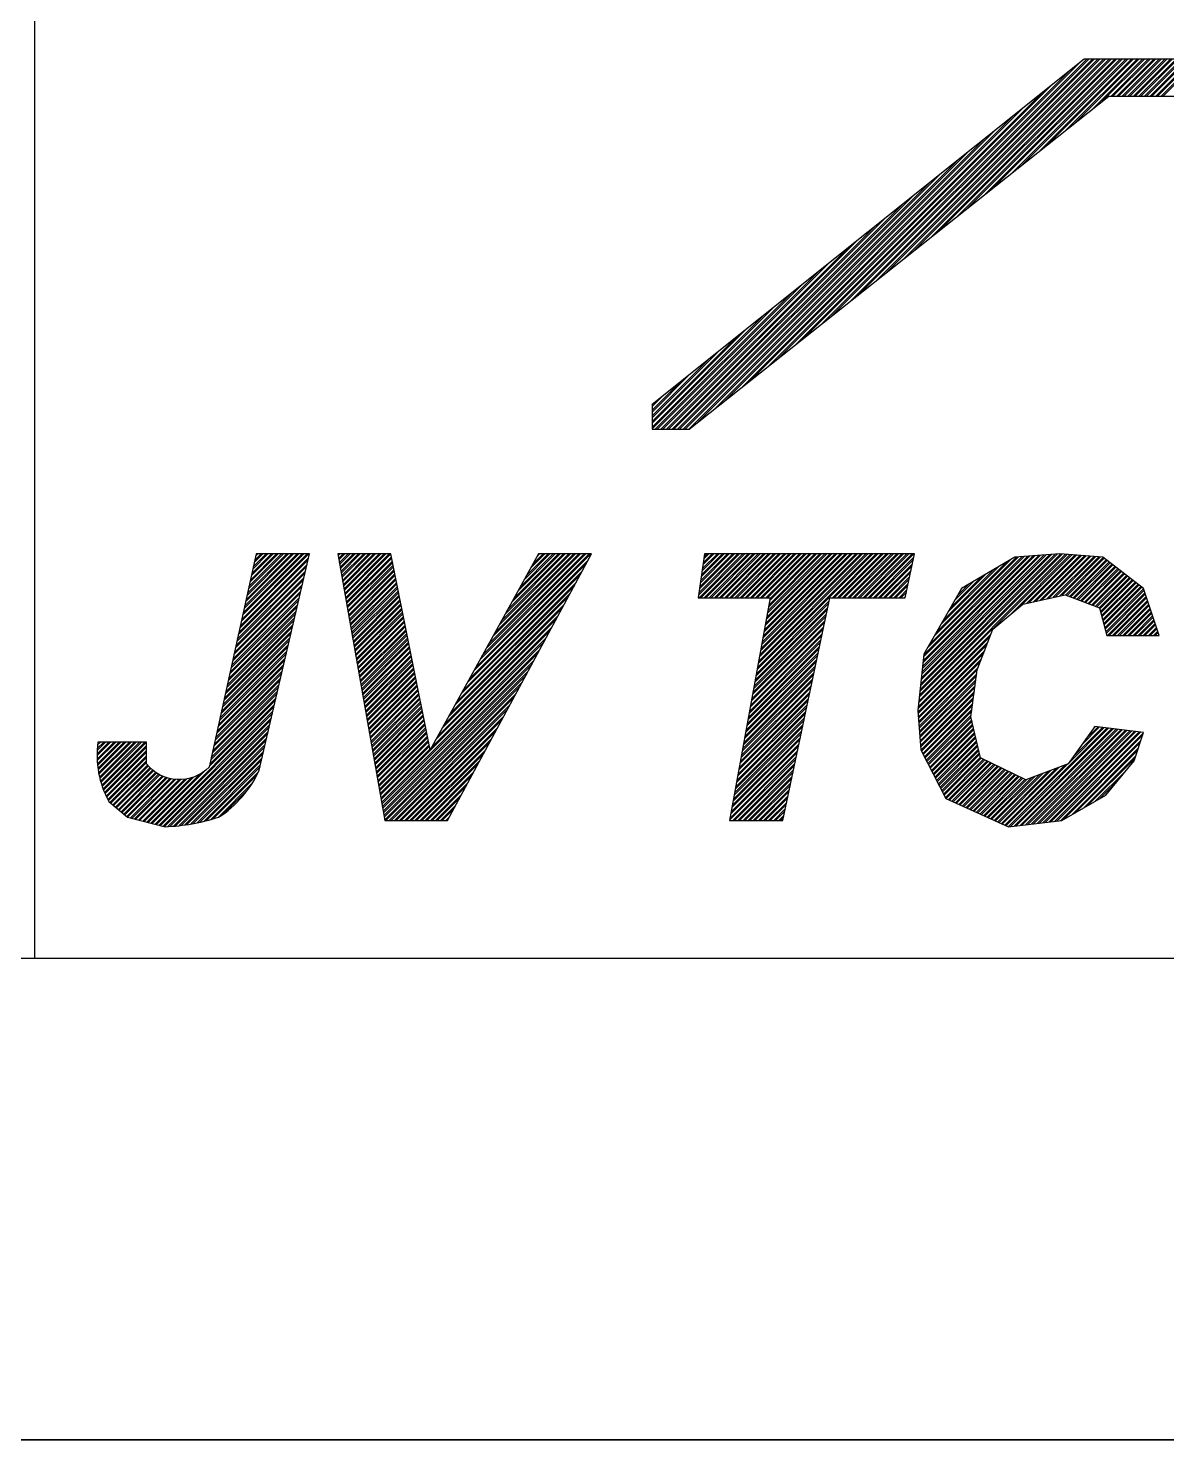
# Model space of a CAD drawing. Extents: x 0 to 594, y 0 to 420.
# Drawn here: x 402.8 to 420.54, y 0 to 21.98 of the extents above; entities that cross this region are included whole.
import ezdxf

# ---------------------------------------------------------------- set-up
doc = ezdxf.new("R2010")
doc.units = 0
doc.header["$MEASUREMENT"] = 0
doc.linetypes.add('BORDER_2012_SLN$0$8001.Solid', pattern=[0])
doc.layers.add('BORDER_2012_SLN$0$Level_1', color=7, linetype='BORDER_2012_SLN$0$8001.Solid', lineweight=25)
doc.layers.add('BORDER_2012_SLN$0$Level_18', color=7, linetype='BORDER_2012_SLN$0$8001.Solid', lineweight=25)
doc.layers.add('GT_1', color=7, linetype='Continuous')

# ---------------------------------------------------------------- blocks, each defined once
blk = doc.blocks.new('BORDER_2012_SLN')
at = {"lineweight": -3}
for p, q in [((414.755, 17.051), (419.033, 21.328)), ((414.896, 17.163), (419.177, 21.444)), ((415.177, 17.386), (419.292, 21.501)), ((415.317, 17.497), (419.321, 21.501)), ((415.598, 17.72), (419.379, 21.501)), ((415.738, 17.832), (419.408, 21.501)), ((416.019, 18.055), (419.465, 21.501)), ((416.16, 18.166), (419.494, 21.501)), ((416.441, 18.389), (419.552, 21.501)), ((416.581, 18.501), (419.581, 21.501)), ((416.862, 18.724), (419.639, 21.501)), ((417.002, 18.836), (419.668, 21.501)), ((417.283, 19.059), (419.726, 21.501)), ((417.424, 19.17), (419.755, 21.501)), ((417.705, 19.393), (419.812, 21.501)), ((417.845, 19.505), (419.841, 21.501)), ((418.126, 19.728), (419.899, 21.501)), ((418.266, 19.839), (419.928, 21.501)), ((418.547, 20.062), (419.986, 21.501)), ((418.688, 20.174), (420.015, 21.501)), ((418.969, 20.397), (420.073, 21.501)), ((419.109, 20.509), (420.102, 21.501)), ((419.39, 20.732), (420.159, 21.501)), ((419.53, 20.843), (420.188, 21.501)), ((419.67, 20.924), (420.246, 21.501)), ((419.698, 20.924), (420.275, 21.501)), ((419.756, 20.924), (420.333, 21.501)), ((419.785, 20.924), (420.362, 21.501)), ((419.843, 20.924), (420.42, 21.501)), ((419.872, 20.924), (420.449, 21.501)), ((419.93, 20.924), (420.506, 21.501)), ((419.959, 20.924), (420.535, 21.501)), ((420.017, 20.924), (420.593, 21.501)), ((420.045, 20.924), (420.622, 21.501)), ((420.103, 20.924), (420.68, 21.501)), ((420.132, 20.924), (420.709, 21.501)), ((420.19, 20.924), (420.767, 21.501)), ((420.219, 20.924), (420.796, 21.501)), ((420.277, 20.924), (420.853, 21.501)), ((420.306, 20.924), (420.882, 21.501)), ((420.364, 20.924), (420.94, 21.501)), ((420.392, 20.924), (420.969, 21.501)), ((420.45, 20.924), (421.027, 21.501)), ((420.479, 20.924), (421.056, 21.501)), ((414.334, 16.716), (418.599, 20.982)), ((414.474, 16.828), (418.744, 21.097)), ((414.053, 16.493), (418.31, 20.75)), ((413.912, 16.382), (418.165, 20.635)), ((413.491, 16.047), (417.731, 20.288)), ((413.632, 16.159), (417.876, 20.403)), ((413.21, 15.824), (417.442, 20.056)), ((413.092, 15.735), (417.298, 19.941)), ((413.005, 15.735), (416.864, 19.594)), ((413.034, 15.735), (417.009, 19.709)), ((412.947, 15.735), (416.575, 19.362)), ((412.918, 15.735), (416.43, 19.247)), ((412.86, 15.735), (416.141, 19.015)), ((412.832, 15.735), (415.996, 18.9)), ((412.745, 15.735), (415.563, 18.553)), ((412.774, 15.735), (415.707, 18.668)), ((412.687, 15.735), (415.274, 18.321)), ((412.658, 15.735), (415.129, 18.206)), ((412.571, 15.735), (414.695, 17.859)), ((412.6, 15.735), (414.84, 17.974)), ((412.521, 15.742), (414.406, 17.627)), ((412.521, 15.771), (414.262, 17.512)), ((412.521, 15.829), (413.972, 17.28)), ((412.521, 15.858), (413.828, 17.165)), ((412.521, 15.915), (413.539, 16.933)), ((412.521, 15.944), (413.394, 16.818)), ((412.521, 16.002), (413.105, 16.586)), ((412.521, 16.031), (412.96, 16.471)), ((412.521, 16.089), (412.671, 16.239)), ((412.521, 16.118), (412.527, 16.124)), ((406.084, 12.569), (407.147, 13.631)), ((406.099, 12.637), (407.163, 13.701)), ((406.107, 12.671), (407.171, 13.735)), ((406.122, 12.74), (407.177, 13.795)), ((406.129, 12.774), (407.15, 13.795)), ((406.144, 12.842), (407.097, 13.795)), ((406.152, 12.876), (407.071, 13.795)), ((406.167, 12.944), (407.017, 13.795)), ((406.174, 12.979), (406.991, 13.795)), ((406.189, 13.047), (406.938, 13.795)), ((406.197, 13.081), (406.911, 13.795)), ((406.212, 13.149), (406.858, 13.795)), ((406.22, 13.183), (406.831, 13.795)), ((406.235, 13.252), (406.778, 13.795)), ((406.242, 13.286), (406.751, 13.795)), ((406.257, 13.354), (406.698, 13.795)), ((406.265, 13.388), (406.671, 13.795)), ((406.28, 13.457), (406.618, 13.795)), ((406.287, 13.491), (406.592, 13.795)), ((406.302, 13.559), (406.538, 13.795)), ((406.31, 13.593), (406.512, 13.795)), ((406.325, 13.661), (406.459, 13.795)), ((406.332, 13.696), (406.432, 13.795)), ((406.348, 13.764), (406.379, 13.795)), ((407.625, 13.79), (407.629, 13.795)), ((407.629, 13.768), (407.656, 13.795)), ((407.637, 13.722), (407.709, 13.795)), ((407.641, 13.7), (407.736, 13.795)), ((407.649, 13.655), (407.789, 13.795)), ((407.653, 13.632), (407.816, 13.795)), ((407.661, 13.587), (407.869, 13.795)), ((407.665, 13.564), (407.896, 13.795)), ((407.673, 13.519), (407.949, 13.795)), ((407.677, 13.496), (407.975, 13.795)), ((407.685, 13.451), (408.029, 13.795)), ((407.689, 13.428), (408.055, 13.795)), ((407.697, 13.383), (408.108, 13.795)), ((407.701, 13.361), (408.135, 13.795)), ((407.709, 13.315), (408.188, 13.795)), ((407.713, 13.293), (408.215, 13.795)), ((407.721, 13.248), (408.268, 13.795)), ((407.725, 13.225), (408.295, 13.795)), ((407.733, 13.18), (408.348, 13.795)), ((407.737, 13.157), (408.374, 13.795)), ((407.745, 13.112), (408.428, 13.795)), ((407.749, 13.089), (408.454, 13.795)), ((407.756, 13.044), (408.463, 13.75)), ((407.76, 13.021), (408.467, 13.728)), ((407.768, 12.976), (408.476, 13.684)), ((407.772, 12.953), (408.481, 13.662)), ((409.642, 11.789), (411.498, 13.646)), ((409.675, 11.849), (411.53, 13.704)), ((409.74, 11.967), (411.568, 13.795)), ((409.773, 12.027), (411.541, 13.795)), ((409.838, 12.146), (411.488, 13.795)), ((409.871, 12.205), (411.461, 13.795)), ((409.937, 12.324), (411.408, 13.795)), ((409.97, 12.383), (411.381, 13.795)), ((410.035, 12.502), (411.328, 13.795)), ((410.068, 12.561), (411.302, 13.795)), ((410.134, 12.68), (411.248, 13.795)), ((410.166, 12.74), (411.222, 13.795)), ((410.232, 12.858), (411.169, 13.795)), ((410.265, 12.918), (411.142, 13.795)), ((410.33, 13.037), (411.089, 13.795)), ((410.363, 13.096), (411.062, 13.795)), ((410.429, 13.215), (411.009, 13.795)), ((410.461, 13.274), (410.982, 13.795)), ((410.527, 13.393), (410.929, 13.795)), ((410.56, 13.452), (410.902, 13.795)), ((410.625, 13.571), (410.849, 13.795)), ((410.658, 13.631), (410.823, 13.795)), ((410.724, 13.749), (410.769, 13.795)), ((413.246, 13.158), (413.883, 13.795)), ((413.25, 13.189), (413.856, 13.795)), ((413.252, 13.111), (413.936, 13.795)), ((413.259, 13.251), (413.803, 13.795)), ((413.264, 13.282), (413.776, 13.795)), ((413.272, 13.344), (413.723, 13.795)), ((413.277, 13.375), (413.696, 13.795)), ((413.279, 13.111), (413.963, 13.795)), ((413.286, 13.437), (413.643, 13.795)), ((413.29, 13.469), (413.617, 13.795)), ((413.299, 13.531), (413.563, 13.795)), ((413.303, 13.562), (413.537, 13.795)), ((413.312, 13.624), (413.484, 13.795)), ((413.317, 13.655), (413.457, 13.795)), ((413.326, 13.717), (413.404, 13.795)), ((413.33, 13.748), (413.377, 13.795)), ((413.332, 13.111), (414.016, 13.795)), ((413.359, 13.111), (414.042, 13.795)), ((413.412, 13.111), (414.096, 13.795)), ((413.439, 13.111), (414.122, 13.795)), ((413.492, 13.111), (414.175, 13.795)), ((413.518, 13.111), (414.202, 13.795)), ((413.572, 13.111), (414.255, 13.795)), ((413.598, 13.111), (414.282, 13.795)), ((413.651, 13.111), (414.335, 13.795)), ((413.678, 13.111), (414.362, 13.795)), ((413.731, 13.111), (414.415, 13.795)), ((413.758, 13.111), (414.441, 13.795)), ((413.811, 13.111), (414.495, 13.795)), ((413.838, 13.111), (414.521, 13.795)), ((413.891, 13.111), (414.575, 13.795)), ((413.918, 13.111), (414.601, 13.795)), ((413.971, 13.111), (414.654, 13.795)), ((413.997, 13.111), (414.681, 13.795)), ((414.051, 13.111), (414.734, 13.795)), ((414.077, 13.111), (414.761, 13.795)), ((414.13, 13.111), (414.814, 13.795)), ((414.157, 13.111), (414.841, 13.795)), ((414.158, 11.994), (415.958, 13.795)), ((414.164, 12.027), (415.932, 13.795)), ((414.176, 12.092), (415.878, 13.795)), ((414.181, 12.125), (415.852, 13.795)), ((414.193, 12.19), (415.799, 13.795)), ((414.199, 12.222), (415.772, 13.795)), ((414.21, 13.111), (414.894, 13.795)), ((414.211, 12.288), (415.719, 13.795)), ((414.217, 12.32), (415.692, 13.795)), ((414.229, 12.385), (415.639, 13.795)), ((414.235, 12.418), (415.612, 13.795)), ((414.237, 13.111), (414.92, 13.795)), ((414.247, 12.483), (415.559, 13.795)), ((414.253, 12.516), (415.532, 13.795)), ((414.265, 12.581), (415.479, 13.795)), ((414.271, 12.613), (415.453, 13.795)), ((414.283, 12.678), (415.399, 13.795)), ((414.289, 12.711), (415.373, 13.795)), ((414.29, 13.111), (414.974, 13.795)), ((414.301, 12.776), (415.32, 13.795)), ((414.307, 12.809), (415.293, 13.795)), ((414.317, 13.111), (415, 13.795)), ((414.319, 12.874), (415.24, 13.795)), ((414.325, 12.906), (415.213, 13.795)), ((414.337, 12.972), (415.16, 13.795)), ((414.343, 13.004), (415.133, 13.795)), ((414.354, 13.069), (415.08, 13.795)), ((414.36, 13.102), (415.054, 13.795)), ((415.328, 13.111), (416.011, 13.795)), ((415.354, 13.111), (416.038, 13.795)), ((415.408, 13.111), (416.091, 13.795)), ((415.434, 13.111), (416.118, 13.795)), ((415.488, 13.111), (416.171, 13.795)), ((415.514, 13.111), (416.198, 13.795)), ((415.567, 13.111), (416.251, 13.795)), ((415.594, 13.111), (416.278, 13.795)), ((415.647, 13.111), (416.331, 13.795)), ((415.674, 13.111), (416.357, 13.795)), ((415.727, 13.111), (416.411, 13.795)), ((415.754, 13.111), (416.437, 13.795)), ((415.807, 13.111), (416.49, 13.795)), ((415.833, 13.111), (416.517, 13.795)), ((415.887, 13.111), (416.57, 13.795)), ((415.913, 13.111), (416.597, 13.795)), ((415.967, 13.111), (416.597, 13.742)), ((415.993, 13.111), (416.59, 13.708)), ((416.046, 13.111), (416.575, 13.64)), ((416.67, 11.474), (418.984, 13.787)), ((416.674, 11.504), (418.959, 13.789)), ((416.68, 11.563), (418.909, 13.792)), ((416.684, 11.593), (418.884, 13.794)), ((416.69, 11.653), (418.829, 13.792)), ((416.694, 11.683), (418.8, 13.79)), ((416.7, 11.743), (418.743, 13.786)), ((416.704, 11.773), (418.715, 13.784)), ((416.71, 11.833), (418.657, 13.78)), ((416.714, 11.863), (418.629, 13.778)), ((416.72, 11.923), (418.572, 13.774)), ((416.724, 11.953), (418.543, 13.772)), ((416.73, 12.012), (418.486, 13.768)), ((416.734, 12.042), (418.457, 13.766)), ((416.74, 12.102), (418.4, 13.762)), ((416.744, 12.132), (418.371, 13.76)), ((416.75, 12.192), (418.314, 13.756)), ((416.754, 12.222), (418.286, 13.754)), ((416.813, 12.335), (418.228, 13.75)), ((416.849, 12.397), (418.2, 13.748)), ((416.92, 12.521), (418.107, 13.709)), ((416.955, 12.583), (418.043, 13.671)), ((418.109, 12.859), (419.033, 13.783)), ((418.277, 13.001), (419.058, 13.781)), ((418.358, 13.028), (419.108, 13.778)), ((418.392, 13.036), (419.132, 13.776)), ((418.461, 13.051), (419.182, 13.772)), ((418.495, 13.059), (419.207, 13.77)), ((418.563, 13.074), (419.256, 13.767)), ((418.598, 13.081), (419.281, 13.765)), ((418.666, 13.097), (419.331, 13.761)), ((418.7, 13.104), (419.355, 13.76)), ((418.769, 13.12), (419.405, 13.756)), ((418.803, 13.127), (419.43, 13.754)), ((418.871, 13.142), (419.479, 13.75)), ((418.905, 13.15), (419.504, 13.749)), ((418.964, 13.156), (419.548, 13.739)), ((418.984, 13.148), (419.563, 13.727)), ((419.022, 13.134), (419.593, 13.704)), ((419.041, 13.126), (419.608, 13.692)), ((419.08, 13.111), (419.638, 13.669)), ((419.099, 13.104), (419.653, 13.658)), ((419.138, 13.089), (419.683, 13.635)), ((406.039, 12.364), (407.098, 13.424)), ((406.054, 12.432), (407.114, 13.493)), ((406.061, 12.466), (407.122, 13.528)), ((406.076, 12.535), (407.139, 13.597)), ((407.78, 12.908), (408.49, 13.617)), ((407.784, 12.886), (408.494, 13.595)), ((407.792, 12.84), (408.503, 13.551)), ((407.796, 12.818), (408.507, 13.529)), ((407.804, 12.773), (408.516, 13.484)), ((407.808, 12.75), (408.521, 13.462)), ((407.816, 12.705), (408.529, 13.418)), ((409.543, 11.611), (411.404, 13.472)), ((409.576, 11.67), (411.435, 13.53)), ((416.073, 13.111), (416.568, 13.606)), ((416.126, 13.111), (416.553, 13.538)), ((416.153, 13.111), (416.546, 13.505)), ((416.206, 13.111), (416.531, 13.437)), ((417.026, 12.707), (417.914, 13.595)), ((417.062, 12.77), (417.849, 13.557)), ((417.133, 12.894), (417.72, 13.481)), ((417.168, 12.956), (417.655, 13.443)), ((419.157, 13.082), (419.698, 13.623)), ((419.196, 13.067), (419.728, 13.6)), ((419.215, 13.06), (419.743, 13.588)), ((419.253, 13.045), (419.773, 13.565)), ((419.273, 13.038), (419.788, 13.554)), ((419.311, 13.023), (419.818, 13.53)), ((419.33, 13.016), (419.833, 13.519)), ((419.369, 13.001), (419.863, 13.496)), ((419.388, 12.994), (419.878, 13.484)), ((419.427, 12.979), (419.908, 13.461)), ((419.446, 12.972), (419.924, 13.45)), ((419.485, 12.957), (419.954, 13.426)), ((419.493, 12.94), (419.969, 13.415)), ((405.994, 12.159), (407.05, 13.216)), ((406.009, 12.227), (407.066, 13.285)), ((406.016, 12.262), (407.074, 13.32)), ((406.031, 12.33), (407.09, 13.389)), ((407.82, 12.682), (408.534, 13.396)), ((407.828, 12.637), (408.543, 13.351)), ((407.832, 12.614), (408.547, 13.329)), ((407.84, 12.569), (408.556, 13.285)), ((407.844, 12.546), (408.561, 13.263)), ((407.852, 12.501), (408.569, 13.218)), ((407.856, 12.478), (408.574, 13.196)), ((409.445, 11.433), (411.31, 13.298)), ((409.478, 11.492), (411.341, 13.356)), ((416.233, 13.111), (416.524, 13.403)), ((416.286, 13.111), (416.51, 13.335)), ((416.312, 13.111), (416.502, 13.301)), ((416.366, 13.111), (416.488, 13.234)), ((416.392, 13.111), (416.481, 13.2)), ((417.239, 13.08), (417.526, 13.367)), ((417.274, 13.142), (417.461, 13.329)), ((419.505, 12.898), (419.999, 13.392)), ((419.51, 12.877), (420.014, 13.38)), ((419.522, 12.835), (420.044, 13.357)), ((419.527, 12.814), (420.059, 13.345)), ((419.538, 12.772), (420.089, 13.322)), ((419.544, 12.751), (420.104, 13.311)), ((419.555, 12.709), (420.134, 13.288)), ((419.561, 12.688), (420.149, 13.276)), ((419.572, 12.646), (420.176, 13.249)), ((419.578, 12.625), (420.182, 13.229)), ((419.589, 12.583), (420.195, 13.189)), ((405.941, 11.92), (406.994, 12.973)), ((405.948, 11.954), (407.002, 13.008)), ((405.963, 12.023), (407.018, 13.077)), ((405.971, 12.057), (407.026, 13.112)), ((405.986, 12.125), (407.042, 13.181)), ((407.864, 12.433), (408.583, 13.152)), ((407.868, 12.411), (408.587, 13.13)), ((407.876, 12.365), (408.596, 13.085)), ((407.88, 12.343), (408.6, 13.063)), ((407.888, 12.298), (408.609, 13.019)), ((407.892, 12.275), (408.614, 12.996)), ((409.281, 11.136), (411.153, 13.008)), ((409.347, 11.255), (411.216, 13.124)), ((409.379, 11.314), (411.247, 13.182)), ((414.14, 11.897), (415.273, 13.029)), ((414.146, 11.929), (415.28, 13.063)), ((416.445, 13.111), (416.466, 13.132)), ((419.595, 12.562), (420.202, 13.169)), ((419.612, 12.525), (420.215, 13.129)), ((419.638, 12.525), (420.222, 13.109)), ((419.691, 12.525), (420.235, 13.07)), ((419.718, 12.525), (420.242, 13.05)), ((419.771, 12.525), (420.255, 13.01)), ((419.798, 12.525), (420.262, 12.99)), ((405.896, 11.715), (406.946, 12.765)), ((405.903, 11.749), (406.954, 12.8)), ((405.918, 11.818), (406.97, 12.869)), ((405.926, 11.852), (406.978, 12.904)), ((407.9, 12.23), (408.623, 12.952)), ((407.904, 12.207), (408.627, 12.93)), ((407.912, 12.162), (408.636, 12.886)), ((407.916, 12.139), (408.64, 12.863)), ((407.924, 12.094), (408.649, 12.819)), ((407.928, 12.071), (408.654, 12.797)), ((407.936, 12.026), (408.663, 12.753)), ((409.15, 10.898), (411.027, 12.776)), ((409.183, 10.958), (411.059, 12.834)), ((409.248, 11.077), (411.122, 12.95)), ((414.092, 11.636), (415.216, 12.76)), ((414.104, 11.701), (415.23, 12.827)), ((414.11, 11.734), (415.237, 12.861)), ((414.122, 11.799), (415.251, 12.928)), ((414.128, 11.831), (415.258, 12.962)), ((419.851, 12.525), (420.275, 12.95)), ((419.878, 12.525), (420.282, 12.93)), ((419.931, 12.525), (420.295, 12.89)), ((419.957, 12.525), (420.302, 12.87)), ((420.011, 12.525), (420.315, 12.83)), ((420.037, 12.525), (420.322, 12.81)), ((420.09, 12.525), (420.335, 12.77)), ((420.117, 12.525), (420.342, 12.75)), ((405.851, 11.511), (406.898, 12.558)), ((405.858, 11.545), (406.906, 12.592)), ((405.873, 11.613), (406.922, 12.661)), ((405.881, 11.647), (406.93, 12.696)), ((407.94, 12.004), (408.667, 12.73)), ((407.948, 11.958), (408.676, 12.686)), ((407.952, 11.936), (408.68, 12.664)), ((407.96, 11.89), (408.689, 12.619)), ((407.964, 11.868), (408.694, 12.597)), ((407.972, 11.823), (408.702, 12.553)), ((407.976, 11.8), (408.707, 12.531)), ((408.299, 9.968), (410.933, 12.602)), ((409.084, 10.78), (410.965, 12.66)), ((414.056, 11.441), (415.173, 12.557)), ((414.068, 11.506), (415.187, 12.625)), ((414.074, 11.538), (415.194, 12.658)), ((414.086, 11.603), (415.208, 12.726)), ((416.664, 11.414), (417.801, 12.551)), ((420.17, 12.525), (420.355, 12.71)), ((420.197, 12.525), (420.362, 12.69)), ((420.25, 12.525), (420.375, 12.65)), ((420.277, 12.525), (420.382, 12.63)), ((420.33, 12.525), (420.395, 12.591)), ((420.357, 12.525), (420.402, 12.571)), ((420.41, 12.525), (420.415, 12.531)), ((405.805, 11.306), (406.849, 12.35)), ((405.813, 11.34), (406.857, 12.384)), ((405.828, 11.408), (406.873, 12.454)), ((405.835, 11.442), (406.881, 12.488)), ((407.984, 11.755), (408.716, 12.486)), ((407.988, 11.732), (408.72, 12.464)), ((407.996, 11.687), (408.729, 12.42)), ((408, 11.664), (408.733, 12.398)), ((408.008, 11.619), (408.742, 12.353)), ((408.012, 11.596), (408.747, 12.331)), ((408.307, 9.923), (410.87, 12.486)), ((408.311, 9.9), (410.839, 12.428)), ((408.319, 9.855), (410.776, 12.312)), ((414.014, 11.213), (415.123, 12.321)), ((414.02, 11.245), (415.13, 12.355)), ((414.032, 11.31), (415.144, 12.422)), ((414.038, 11.343), (415.151, 12.456)), ((414.05, 11.408), (415.166, 12.523)), ((416.659, 11.329), (417.751, 12.422)), ((416.66, 11.384), (417.785, 12.508)), ((416.661, 11.305), (417.735, 12.378)), ((405.76, 11.101), (406.801, 12.142)), ((405.768, 11.135), (406.809, 12.176)), ((405.783, 11.203), (406.825, 12.246)), ((405.79, 11.237), (406.833, 12.28)), ((408.02, 11.551), (408.756, 12.287)), ((408.024, 11.529), (408.76, 12.265)), ((408.032, 11.483), (408.769, 12.22)), ((408.036, 11.461), (408.773, 12.198)), ((408.044, 11.415), (408.782, 12.154)), ((408.048, 11.393), (408.787, 12.132)), ((408.323, 9.832), (410.745, 12.254)), ((408.331, 9.787), (410.682, 12.138)), ((413.979, 11.017), (415.08, 12.119)), ((413.985, 11.05), (415.087, 12.152)), ((413.997, 11.115), (415.101, 12.22)), ((414.003, 11.147), (415.109, 12.254)), ((416.665, 11.255), (417.701, 12.292)), ((416.667, 11.231), (417.685, 12.249)), ((416.671, 11.181), (417.652, 12.162)), ((416.673, 11.157), (417.635, 12.119)), ((405.715, 10.896), (406.753, 11.934)), ((405.722, 10.93), (406.761, 11.969)), ((405.738, 10.998), (406.777, 12.038)), ((405.745, 11.033), (406.785, 12.073)), ((408.056, 11.348), (408.796, 12.087)), ((408.06, 11.325), (408.8, 12.065)), ((408.068, 11.28), (408.809, 12.021)), ((408.072, 11.257), (408.813, 11.999)), ((408.08, 11.212), (408.822, 11.954)), ((408.084, 11.189), (408.827, 11.932)), ((408.092, 11.144), (408.835, 11.888)), ((408.335, 9.764), (410.651, 12.08)), ((408.343, 9.719), (410.588, 11.964)), ((408.347, 9.696), (410.557, 11.906)), ((413.943, 10.822), (415.037, 11.916)), ((413.949, 10.854), (415.044, 11.95)), ((413.961, 10.919), (415.059, 12.017)), ((413.967, 10.952), (415.066, 12.051)), ((416.677, 11.107), (417.602, 12.032)), ((416.679, 11.083), (417.585, 11.989)), ((416.683, 11.034), (417.577, 11.928)), ((416.685, 11.009), (417.573, 11.897)), ((405.655, 10.623), (406.689, 11.657)), ((405.67, 10.691), (406.705, 11.726)), ((405.677, 10.725), (406.713, 11.761)), ((405.692, 10.794), (406.729, 11.83)), ((405.7, 10.828), (406.737, 11.865)), ((408.096, 11.121), (408.84, 11.866)), ((408.104, 11.076), (408.849, 11.821)), ((408.108, 11.054), (408.853, 11.799)), ((408.116, 11.008), (408.862, 11.755)), ((408.12, 10.986), (408.867, 11.733)), ((408.128, 10.94), (408.875, 11.688)), ((408.132, 10.918), (408.88, 11.666)), ((408.355, 9.651), (410.494, 11.79)), ((408.375, 9.645), (410.462, 11.732)), ((413.907, 10.626), (414.995, 11.714)), ((413.913, 10.659), (415.002, 11.747)), ((413.925, 10.724), (415.016, 11.815)), ((413.931, 10.757), (415.023, 11.849)), ((416.689, 10.96), (417.564, 11.835)), ((416.691, 10.935), (417.56, 11.805)), ((416.694, 10.886), (417.552, 11.743)), ((416.696, 10.861), (417.548, 11.713)), ((416.7, 10.812), (417.54, 11.651)), ((404.779, 9.587), (406.641, 11.449)), ((405.625, 10.486), (406.657, 11.518)), ((405.632, 10.52), (406.665, 11.553)), ((405.647, 10.589), (406.681, 11.622)), ((408.14, 10.873), (408.889, 11.622)), ((408.144, 10.85), (408.893, 11.599)), ((408.152, 10.805), (408.902, 11.555)), ((408.156, 10.782), (408.906, 11.533)), ((408.164, 10.737), (408.915, 11.489)), ((408.168, 10.714), (408.92, 11.466)), ((408.428, 9.645), (410.4, 11.616)), ((408.455, 9.645), (410.368, 11.558)), ((408.508, 9.645), (410.306, 11.442)), ((413.859, 10.366), (414.938, 11.444)), ((413.871, 10.431), (414.952, 11.511)), ((413.877, 10.463), (414.959, 11.545)), ((413.889, 10.529), (414.973, 11.613)), ((413.895, 10.561), (414.98, 11.646)), ((416.702, 10.787), (417.536, 11.62)), ((416.708, 10.739), (417.528, 11.559)), ((416.717, 10.722), (417.523, 11.528)), ((416.735, 10.687), (417.515, 11.467)), ((416.744, 10.669), (417.511, 11.436)), ((404.8, 9.582), (406.632, 11.414)), ((404.842, 9.571), (406.616, 11.345)), ((404.864, 9.566), (406.608, 11.31)), ((404.906, 9.555), (406.592, 11.241)), ((408.176, 10.669), (408.929, 11.422)), ((408.18, 10.646), (408.933, 11.4)), ((408.188, 10.601), (408.942, 11.356)), ((408.192, 10.579), (408.946, 11.333)), ((408.2, 10.533), (408.955, 11.289)), ((408.204, 10.511), (408.96, 11.267)), ((408.212, 10.465), (408.969, 11.222)), ((408.535, 9.645), (410.274, 11.384)), ((408.588, 9.645), (410.211, 11.268)), ((413.824, 10.17), (414.895, 11.241)), ((413.836, 10.235), (414.909, 11.309)), ((413.842, 10.268), (414.916, 11.343)), ((413.853, 10.333), (414.93, 11.41)), ((416.762, 10.634), (417.503, 11.375)), ((416.771, 10.617), (417.499, 11.344)), ((416.789, 10.581), (417.491, 11.283)), ((416.798, 10.564), (417.488, 11.253)), ((404.928, 9.55), (406.584, 11.206)), ((404.98, 9.549), (406.568, 11.137)), ((405.008, 9.551), (406.56, 11.103)), ((405.066, 9.555), (406.544, 11.033)), ((405.095, 9.557), (406.536, 10.999)), ((408.216, 10.443), (408.973, 11.2)), ((408.223, 10.398), (408.982, 11.156)), ((408.227, 10.375), (408.986, 11.134)), ((408.235, 10.33), (408.995, 11.089)), ((408.239, 10.307), (409, 11.067)), ((408.247, 10.262), (409.008, 11.023)), ((408.251, 10.239), (409.013, 11.001)), ((408.615, 9.645), (410.18, 11.21)), ((408.668, 9.645), (410.117, 11.094)), ((408.695, 9.645), (410.086, 11.036)), ((413.782, 9.942), (414.845, 11.005)), ((413.788, 9.975), (414.852, 11.039)), ((413.8, 10.04), (414.866, 11.106)), ((413.806, 10.073), (414.873, 11.14)), ((413.818, 10.138), (414.888, 11.208)), ((416.817, 10.529), (417.498, 11.21)), ((416.826, 10.511), (417.503, 11.188)), ((416.844, 10.476), (417.513, 11.145)), ((416.853, 10.459), (417.518, 11.123)), ((416.871, 10.424), (417.528, 11.08)), ((416.88, 10.406), (417.533, 11.059)), ((416.898, 10.371), (417.543, 11.015)), ((416.907, 10.353), (417.548, 10.994)), ((418.071, 9.548), (419.608, 11.085)), ((418.1, 9.55), (419.631, 11.082)), ((418.16, 9.557), (419.678, 11.076)), ((418.19, 9.561), (419.702, 11.073)), ((418.251, 9.568), (419.749, 11.066)), ((418.281, 9.571), (419.773, 11.063)), ((418.341, 9.579), (419.82, 11.057)), ((418.371, 9.582), (419.843, 11.054)), ((418.431, 9.589), (419.891, 11.048)), ((418.462, 9.593), (419.914, 11.045)), ((418.522, 9.6), (419.961, 11.039)), ((418.552, 9.603), (419.985, 11.036)), ((418.612, 9.61), (420.032, 11.03)), ((418.643, 9.614), (420.055, 11.027)), ((418.703, 9.621), (420.103, 11.021)), ((418.733, 9.625), (420.126, 11.018)), ((418.793, 9.632), (420.172, 11.011)), ((419.019, 10.549), (419.561, 11.091)), ((419.083, 10.64), (419.537, 11.094)), ((419.213, 10.823), (419.49, 11.1)), ((419.277, 10.914), (419.466, 11.103)), ((419.407, 11.097), (419.419, 11.109)), ((403.876, 10.653), (404.088, 10.865)), ((403.876, 10.68), (404.061, 10.865)), ((403.877, 10.735), (404.008, 10.865)), ((403.877, 10.601), (404.141, 10.865)), ((403.878, 10.576), (404.168, 10.865)), ((403.879, 10.763), (403.981, 10.865)), ((403.882, 10.526), (404.221, 10.865)), ((403.883, 10.821), (403.928, 10.865)), ((403.884, 10.502), (404.247, 10.865)), ((403.887, 10.851), (403.901, 10.865)), ((403.89, 10.455), (404.301, 10.865)), ((403.893, 10.432), (404.327, 10.865)), ((403.901, 10.386), (404.38, 10.865)), ((403.905, 10.364), (404.407, 10.865)), ((403.915, 10.32), (404.46, 10.865)), ((403.92, 10.299), (404.487, 10.865)), ((403.931, 10.256), (404.54, 10.865)), ((403.937, 10.236), (404.567, 10.865)), ((403.95, 10.195), (404.62, 10.865)), ((403.956, 10.175), (404.645, 10.864)), ((403.97, 10.136), (404.645, 10.811)), ((403.977, 10.116), (404.645, 10.784)), ((405.154, 9.563), (406.52, 10.929)), ((405.184, 9.567), (406.512, 10.895)), ((405.245, 9.574), (406.496, 10.825)), ((405.276, 9.579), (406.488, 10.791)), ((408.259, 10.194), (409.022, 10.956)), ((408.263, 10.171), (409.026, 10.934)), ((408.271, 10.126), (409.035, 10.89)), ((408.275, 10.104), (409.039, 10.868)), ((408.283, 10.058), (409.048, 10.823)), ((408.287, 10.036), (409.053, 10.801)), ((408.748, 9.645), (410.023, 10.92)), ((408.774, 9.645), (409.992, 10.862)), ((413.746, 9.747), (414.802, 10.803)), ((413.752, 9.779), (414.809, 10.837)), ((413.764, 9.844), (414.824, 10.904)), ((413.77, 9.877), (414.831, 10.938)), ((416.925, 10.318), (417.558, 10.951)), ((416.934, 10.301), (417.563, 10.929)), ((416.952, 10.266), (417.573, 10.886)), ((416.961, 10.248), (417.578, 10.864)), ((416.98, 10.213), (417.588, 10.821)), ((416.989, 10.195), (417.593, 10.799)), ((418.823, 9.635), (420.159, 10.971)), ((418.884, 9.642), (420.132, 10.891)), ((418.926, 9.658), (420.119, 10.851)), ((419.05, 9.729), (420.092, 10.771)), ((403.993, 10.078), (404.645, 10.731)), ((404, 10.06), (404.645, 10.705)), ((404.017, 10.023), (404.645, 10.651)), ((404.025, 10.005), (404.645, 10.625)), ((404.043, 9.969), (404.645, 10.572)), ((405.339, 9.589), (406.472, 10.721)), ((405.372, 9.595), (406.464, 10.687)), ((405.437, 9.607), (406.448, 10.618)), ((405.471, 9.614), (406.44, 10.583)), ((408.295, 9.99), (409.062, 10.757)), ((408.828, 9.645), (409.929, 10.746)), ((408.854, 9.645), (409.898, 10.688)), ((408.907, 9.645), (409.835, 10.572)), ((413.728, 9.649), (414.781, 10.702)), ((413.734, 9.682), (414.788, 10.735)), ((413.777, 9.645), (414.766, 10.634)), ((413.804, 9.645), (414.759, 10.6)), ((417.007, 10.16), (417.602, 10.756)), ((417.016, 10.143), (417.607, 10.734)), ((417.034, 10.108), (417.617, 10.691)), ((417.043, 10.09), (417.622, 10.669)), ((417.061, 10.055), (417.632, 10.626)), ((417.07, 10.037), (417.647, 10.615)), ((417.088, 10.002), (417.683, 10.597)), ((417.098, 9.986), (417.701, 10.589)), ((417.135, 9.969), (417.737, 10.571)), ((417.153, 9.961), (417.755, 10.563)), ((419.112, 9.764), (420.079, 10.731)), ((419.237, 9.835), (420.052, 10.651)), ((419.299, 9.871), (420.039, 10.611)), ((404.052, 9.952), (404.645, 10.545)), ((404.077, 9.923), (404.66, 10.506)), ((404.091, 9.911), (404.672, 10.492)), ((404.12, 9.887), (404.699, 10.465)), ((404.135, 9.875), (404.712, 10.452)), ((404.164, 9.851), (404.741, 10.427)), ((404.179, 9.839), (404.756, 10.416)), ((404.208, 9.814), (404.786, 10.393)), ((404.222, 9.802), (404.802, 10.383)), ((404.251, 9.778), (404.836, 10.363)), ((404.266, 9.766), (404.853, 10.353)), ((404.295, 9.742), (404.889, 10.336)), ((404.715, 9.603), (405.473, 10.361)), ((404.736, 9.598), (405.549, 10.411)), ((405.54, 9.63), (406.424, 10.514)), ((405.575, 9.638), (406.416, 10.479)), ((405.647, 9.657), (406.392, 10.402)), ((405.684, 9.668), (406.366, 10.349)), ((408.934, 9.645), (409.803, 10.514)), ((408.987, 9.645), (409.741, 10.398)), ((409.014, 9.645), (409.709, 10.34)), ((413.857, 9.645), (414.745, 10.533)), ((413.883, 9.645), (414.738, 10.499)), ((413.937, 9.645), (414.724, 10.432)), ((413.963, 9.645), (414.717, 10.398)), ((417.19, 9.944), (417.791, 10.545)), ((417.208, 9.936), (417.809, 10.537)), ((417.245, 9.92), (417.845, 10.519)), ((417.263, 9.911), (417.863, 10.511)), ((417.3, 9.895), (417.899, 10.493)), ((417.319, 9.887), (417.917, 10.485)), ((417.355, 9.87), (417.952, 10.467)), ((417.374, 9.862), (417.97, 10.459)), ((417.41, 9.845), (418.006, 10.441)), ((417.429, 9.837), (418.024, 10.433)), ((417.465, 9.82), (418.06, 10.415)), ((417.484, 9.812), (418.078, 10.407)), ((417.52, 9.796), (418.114, 10.389)), ((417.539, 9.787), (418.132, 10.381)), ((417.575, 9.771), (418.168, 10.363)), ((417.594, 9.763), (418.186, 10.355)), ((417.63, 9.746), (418.222, 10.337)), ((417.814, 9.664), (418.482, 10.331)), ((417.851, 9.647), (418.566, 10.363)), ((417.869, 9.639), (418.609, 10.378)), ((417.906, 9.622), (418.693, 10.41)), ((417.924, 9.614), (418.735, 10.425)), ((417.961, 9.598), (418.82, 10.457)), ((417.979, 9.589), (418.862, 10.472)), ((418.016, 9.573), (418.947, 10.504)), ((418.034, 9.564), (418.989, 10.519)), ((419.423, 9.942), (419.904, 10.423)), ((404.309, 9.73), (404.907, 10.328)), ((404.338, 9.705), (404.946, 10.313)), ((404.353, 9.693), (404.966, 10.307)), ((404.395, 9.683), (405.008, 10.296)), ((404.417, 9.677), (405.03, 10.291)), ((404.459, 9.667), (405.076, 10.284)), ((404.48, 9.662), (405.1, 10.281)), ((404.523, 9.651), (405.151, 10.279)), ((404.544, 9.646), (405.178, 10.279)), ((404.587, 9.635), (405.236, 10.284)), ((404.608, 9.63), (405.267, 10.289)), ((404.651, 9.619), (405.336, 10.305)), ((404.672, 9.614), (405.376, 10.317)), ((405.761, 9.691), (406.294, 10.224)), ((405.835, 9.738), (406.24, 10.143)), ((409.067, 9.645), (409.646, 10.224)), ((409.094, 9.645), (409.615, 10.166)), ((414.017, 9.645), (414.702, 10.33)), ((414.043, 9.645), (414.695, 10.297)), ((414.096, 9.645), (414.681, 10.229)), ((414.123, 9.645), (414.674, 10.196)), ((414.176, 9.645), (414.66, 10.128)), ((417.649, 9.738), (418.24, 10.329)), ((417.686, 9.721), (418.275, 10.311)), ((417.704, 9.713), (418.293, 10.303)), ((417.741, 9.697), (418.329, 10.285)), ((417.759, 9.688), (418.355, 10.284)), ((417.796, 9.672), (418.439, 10.316)), ((419.485, 9.978), (419.785, 10.277)), ((409.147, 9.645), (409.552, 10.05)), ((409.174, 9.645), (409.521, 9.992)), ((414.203, 9.645), (414.652, 10.094)), ((414.256, 9.645), (414.638, 10.027)), ((414.283, 9.645), (414.631, 9.993)), ((414.336, 9.645), (414.617, 9.926)), ((414.362, 9.645), (414.61, 9.892)), ((409.227, 9.645), (409.458, 9.876)), ((409.253, 9.645), (409.427, 9.818)), ((409.307, 9.645), (409.364, 9.702)), ((414.416, 9.645), (414.595, 9.824)), ((414.442, 9.645), (414.588, 9.791)), ((414.495, 9.645), (414.574, 9.723)), ((414.522, 9.645), (414.567, 9.689))]:
    blk.add_line(p, q, dxfattribs=at)
at = {"linetype": 'BORDER_2012_SLN$0$8001.Solid', "lineweight": 25, "flags": 128}
for points in [[(430.012, 20.924), (430.012, 21.501), (419.248, 21.501), (412.521, 16.119), (412.521, 15.735), (413.097, 15.735), (419.633, 20.924), (430.012, 20.924)], [(407.624, 13.795), (408.356, 9.645), (409.333, 9.645), (411.579, 13.795), (410.749, 13.795), (409.064, 10.743), (408.454, 13.795), (407.624, 13.795)], [(413.337, 13.795), (413.239, 13.111), (414.362, 13.111), (413.727, 9.645), (414.557, 9.645), (415.29, 13.111), (416.462, 13.111), (416.608, 13.795), (413.337, 13.795)], [(419.605, 12.525), (420.417, 12.525), (420.173, 13.258), (419.538, 13.746), (418.873, 13.795), (418.171, 13.746), (417.341, 13.258), (416.755, 12.233), (416.657, 11.354), (416.706, 10.743), (417.096, 9.986), (418.073, 9.547), (418.903, 9.645), (419.588, 10.037), (420.026, 10.572), (420.173, 11.012), (419.416, 11.109), (419.001, 10.524), (418.342, 10.279), (417.634, 10.621), (417.487, 11.256), (417.585, 11.988), (417.829, 12.623), (418.293, 13.014), (418.952, 13.16), (419.489, 12.956), (419.605, 12.525), (420.417, 12.525)]]:
    blk.add_lwpolyline(points, dxfattribs=at)
blk.add_lwpolyline([(406.354, 13.795), (405.622, 10.475, -0.449066), (404.645, 10.524), (404.645, 10.865), (403.889, 10.865, 0.157968), (404.06, 9.938), (404.353, 9.693), (404.938, 9.547, 0.067262), (405.769, 9.693, 0.142658), (406.403, 10.426), (407.185, 13.795), (406.354, 13.795)], format="xyb", dxfattribs=at)
at = {"layer": 'BORDER_2012_SLN$0$Level_1', "color": 7, "lineweight": -3}
for p, q in [((402.905, 7.5), (402.905, 412.5)), ((25.4, 7.5), (588.6, 7.5))]:
    blk.add_line(p, q, dxfattribs=at)
at = {"layer": 'BORDER_2012_SLN$0$Level_18', "color": 7, "lineweight": -3, "flags": 128}
blk.add_lwpolyline([(0, 0), (0, 420), (594, 420), (594, 0)], close=True, dxfattribs=at)

msp = doc.modelspace()

# ---------------------------------------------------------------- linework, layer by layer
at = {"layer": 'GT_1', "flags": 128}
msp.add_lwpolyline([(0, 0), (594, 0), (594, 420), (0, 420), (0, 0)], dxfattribs=at)

# ---------------------------------------------------------------- block references
at = {"linetype": 'Continuous'}
msp.add_blockref('BORDER_2012_SLN', (0, 0), dxfattribs=at)

doc.saveas('drawing.dxf')
